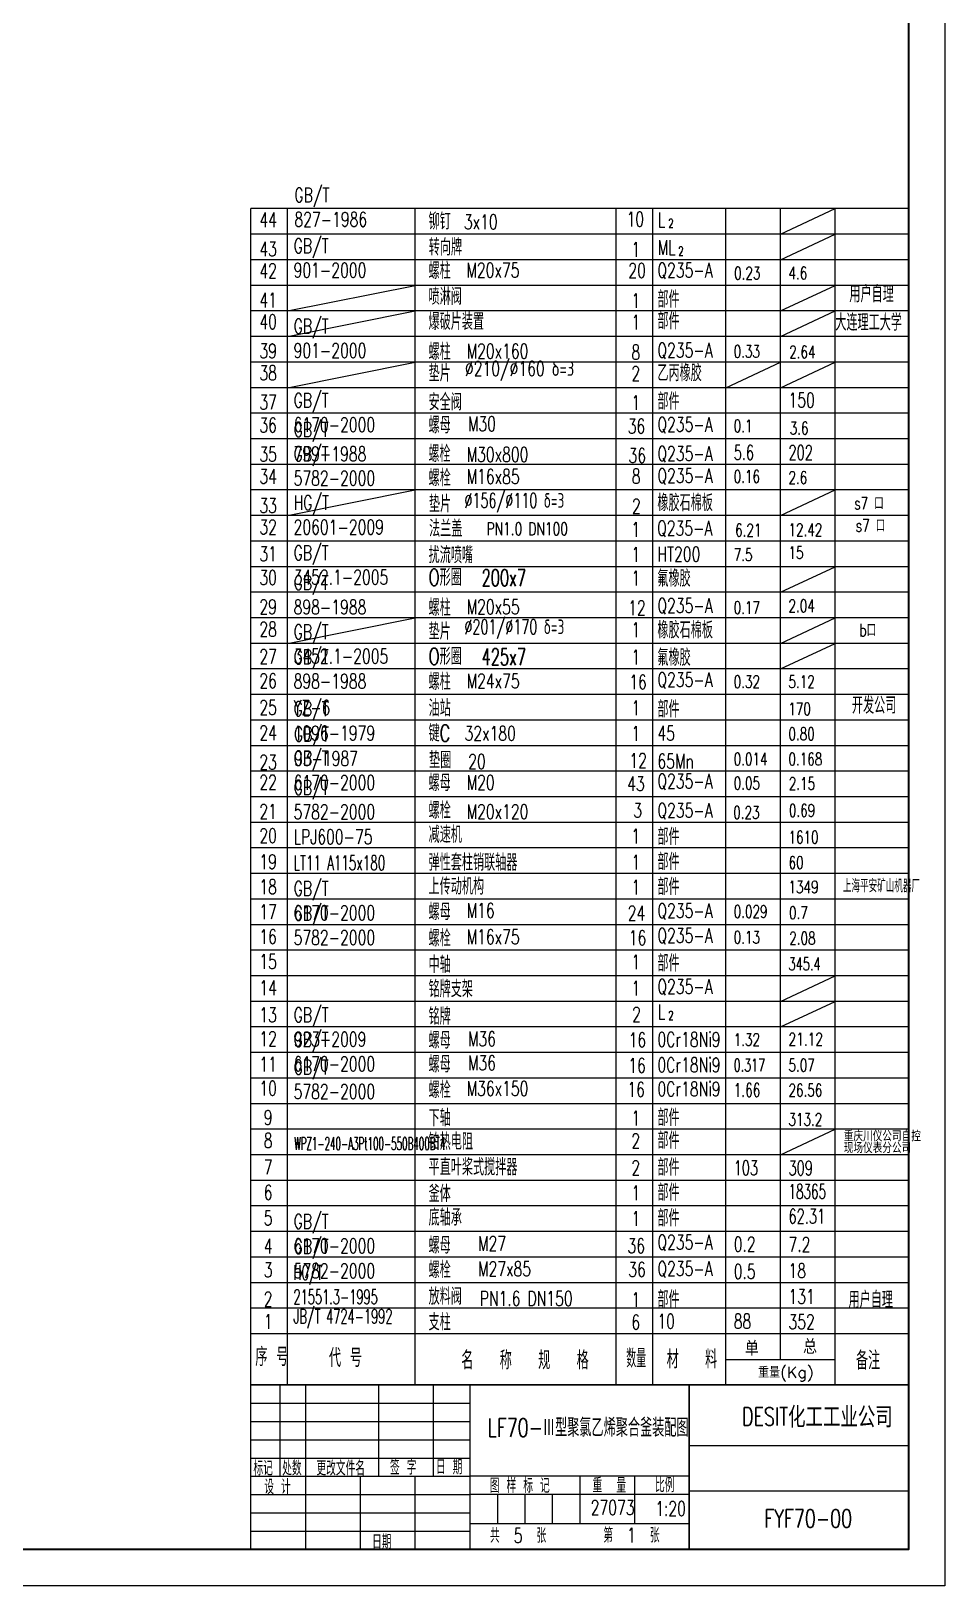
# Model space of a CAD drawing. Header units: millimetres. Extents: x -4 to 1185, y 4 to 845.
# Drawn here: x 934.6 to 1184.8, y 4.2 to 429.8 of the extents above; entities that cross this region are included whole.
import ezdxf

# ---------------------------------------------------------------- set-up
doc = ezdxf.new("R2010")
doc.units = ezdxf.units.MM
doc.header["$LTSCALE"] = 20
doc.linetypes.add('DIVIDE-S', pattern=[14.5, 10, -1.5, 0, -1.5, 0, -1.5])
doc.layers.get('0').update_dxf_attribs({"lineweight": 18})
for name, color, linetype, lineweight in [('A1', 4, 'Continuous', 18), ('剖面线层', 4, 'Continuous', 18), ('粗实线层', 7, 'Continuous', 35)]:
    doc.layers.add(name, color=color, linetype=linetype, lineweight=lineweight)
doc.styles.add('HZ', font='romand.shx', dxfattribs={"width": 0.7, "bigfont": 'hz.shx'})

msp = doc.modelspace()

# ---------------------------------------------------------------- linework, layer by layer
at = {"color": 4}
for p, q in [((994.8391, 59.1563), (994.8391, 73.1563)), ((1174.8452, 59.1563), (994.8391, 59.1563))]:
    msp.add_line(p, q, dxfattribs=at)
at = {"layer": 'A1', "color": 7, "linetype": 'Continuous'}
for p, q in [((1139.8391, 374.1563), (1154.8391, 381.1563)), ((1139.8391, 367.1563), (1154.8391, 374.1563)), ((1004.8391, 353.1563), (1039.8391, 360.1563)), ((1139.8391, 353.1563), (1154.8391, 360.1563)), ((1004.8391, 346.1563), (1039.8391, 353.1563)), ((1139.8391, 346.1563), (1154.8391, 353.1563)), ((1004.8391, 332.1563), (1039.8391, 339.1563)), ((1124.8391, 332.1563), (1139.8441, 339.1563)), ((1139.8391, 332.1563), (1154.8391, 339.1563)), ((1004.8391, 297.1563), (1039.8391, 304.1563)), ((1139.8391, 297.1563), (1154.8391, 304.1563)), ((1139.8391, 276.1563), (1154.8391, 283.1563)), ((1004.8391, 262.1563), (1039.8391, 269.1563)), ((1139.8391, 262.1563), (1154.8391, 269.1563)), ((1139.8391, 255.1563), (1154.8391, 262.1563)), ((1139.8391, 164.1563), (1154.8391, 171.1563)), ((1139.8391, 157.1563), (1154.8391, 164.1563)), ((1139.8391, 122.1563), (1154.8391, 129.1563))]:
    msp.add_line(p, q, dxfattribs=at)
at = {"layer": '剖面线层'}
for p, q in [((1174.8452, 381.1563), (994.8391, 381.1563)), ((994.8391, 73.1563), (994.8391, 381.1563)), ((1004.8391, 73.1563), (1004.8391, 381.1563)), ((1039.8391, 73.1563), (1039.8391, 381.1563)), ((1094.8391, 73.1563), (1094.8391, 381.1563)), ((1104.8391, 73.1563), (1104.8391, 381.1563)), ((1124.8391, 73.1563), (1124.8391, 381.1563)), ((1139.8391, 73.1563), (1139.8391, 381.1563)), ((1154.8391, 73.1563), (1154.8391, 381.1563)), ((1174.8452, 374.1563), (994.8391, 374.1563)), ((1174.8452, 367.1563), (994.8391, 367.1563)), ((1174.8452, 360.1563), (994.8391, 360.1563)), ((1174.8452, 360.1563), (994.8391, 360.1563)), ((1174.8452, 353.1563), (994.8391, 353.1563)), ((1174.8452, 346.1563), (994.8391, 346.1563)), ((1174.8452, 339.1563), (994.8391, 339.1563)), ((1174.8452, 332.1563), (994.8391, 332.1563)), ((1174.8452, 325.1563), (994.8391, 325.1563)), ((1174.8452, 318.1563), (994.8391, 318.1563)), ((1174.8452, 311.1563), (994.8391, 311.1563)), ((1174.8452, 304.1563), (994.8391, 304.1563)), ((1174.8452, 297.1563), (994.8391, 297.1563)), ((1174.8452, 290.1563), (994.8391, 290.1563)), ((1174.8452, 283.1563), (994.8391, 283.1563)), ((1174.8452, 276.1563), (994.8391, 276.1563)), ((1174.8452, 276.1563), (994.8391, 276.1563)), ((1174.8452, 269.1563), (994.8391, 269.1563)), ((1174.8452, 262.1563), (994.8391, 262.1563)), ((1174.8452, 255.1563), (994.8391, 255.1563)), ((1174.8452, 248.1563), (994.8391, 248.1563)), ((1174.8452, 241.1563), (994.8391, 241.1563)), ((1174.8452, 234.1563), (994.8391, 234.1563)), ((1174.8452, 227.1563), (994.8391, 227.1563)), ((1174.8452, 220.1563), (994.8391, 220.1563)), ((1174.8452, 213.1563), (994.8391, 213.1563)), ((1174.8452, 206.1563), (994.8391, 206.1563)), ((1174.8452, 199.1563), (994.8391, 199.1563)), ((1174.8452, 192.1563), (994.8391, 192.1563)), ((1174.8452, 192.1563), (994.8391, 192.1563)), ((1174.8452, 185.1563), (994.8391, 185.1563)), ((1174.8452, 178.1563), (994.8391, 178.1563)), ((1174.8452, 171.1563), (994.8391, 171.1563)), ((1174.8452, 164.1563), (994.8391, 164.1563)), ((1174.8452, 157.1563), (994.8391, 157.1563)), ((1174.8452, 150.1563), (994.8391, 150.1563)), ((1174.8452, 143.1563), (994.8391, 143.1563)), ((1174.8452, 136.1563), (994.8391, 136.1563)), ((1174.8452, 129.1563), (994.8391, 129.1563)), ((1174.8452, 122.1563), (994.8391, 122.1563)), ((1174.8452, 115.1563), (994.8391, 115.1563)), ((1174.8452, 108.1563), (994.8391, 108.1563)), ((1174.8452, 101.1563), (994.8391, 101.1563)), ((1174.8452, 94.1563), (994.8391, 94.1563)), ((1174.8452, 87.1563), (994.8391, 87.1563)), ((1174.8452, 80.1563), (994.8391, 80.1563)), ((1174.8452, 73.1563), (994.8391, 73.1563)), ((1004.8391, 59.1563), (1004.8391, 73.1563)), ((1039.8391, 59.1563), (1039.8391, 73.1563)), ((1094.8391, 59.1563), (1094.8391, 73.1563)), ((1104.8391, 59.1563), (1104.8391, 73.1563)), ((1124.8391, 59.1563), (1124.8391, 73.1563)), ((1139.8391, 66.1563), (1139.8391, 73.1563)), ((1154.8391, 59.1563), (1154.8391, 73.1563)), ((1124.8391, 66.1563), (1154.8391, 66.1563)), ((994.8452, 14.1548), (994.8452, 59.1548)), ((994.8452, 59.1548), (1174.8452, 59.1548)), ((1002.8452, 34.1548), (1002.8452, 59.1548)), ((1009.8452, 14.1548), (1009.8452, 59.1548)), ((1029.8452, 34.1548), (1029.8452, 59.1548)), ((1044.8452, 34.1548), (1044.8452, 59.1548)), ((1054.8452, 14.1548), (1054.8452, 59.1548)), ((1114.8452, 59.1563), (1114.8452, 14.1548)), ((1114.8452, 14.1548), (1114.8452, 59.1548)), ((994.8452, 54.1548), (1054.8452, 54.1548)), ((994.8452, 49.1548), (1054.8452, 49.1548)), ((994.8452, 44.1548), (1054.8452, 44.1548)), ((1114.8452, 45.1548), (1114.8452, 32.1548)), ((1114.8452, 42.5731), (1174.8452, 42.5731)), ((994.8452, 39.1548), (1054.8452, 39.1548)), ((994.8452, 34.1548), (1054.8452, 34.1548)), ((1024.8452, 14.1548), (1024.8452, 34.1548)), ((1039.8452, 14.1548), (1039.8452, 34.1548)), ((1114.8452, 34.1548), (1054.8452, 34.1548)), ((1084.8452, 34.1548), (1084.8452, 21.1548)), ((1099.8452, 34.1548), (1099.8452, 21.1548)), ((1114.8452, 30.2125), (1174.8452, 30.2125)), ((994.8452, 29.1548), (1054.8452, 29.1548)), ((1114.8452, 29.1548), (1054.8452, 29.1548)), ((1062.3452, 29.1548), (1062.3452, 21.1548)), ((1069.8452, 29.1548), (1069.8452, 21.1548)), ((1077.3452, 29.1548), (1077.3452, 21.1548)), ((994.8452, 24.1548), (1054.8452, 24.1548)), ((994.8452, 19.1548), (1054.8452, 19.1548)), ((1114.8452, 21.1548), (1054.8452, 21.1548))]:
    msp.add_line(p, q, dxfattribs=at)
msp.add_lwpolyline([(-4.1548, 4.1548), (-4.1548, 845.1548), (1184.8452, 845.1548), (1184.8452, 4.1548)], close=True, dxfattribs=at)
at = {"layer": '粗实线层'}
msp.add_lwpolyline([(20.8452, 14.1548), (20.8452, 835.1548), (1174.8452, 835.1548), (1174.8452, 14.1548)], close=True, dxfattribs=at)

# ---------------------------------------------------------------- texts
at = {"color": 7, "linetype": 'Continuous', "attachment_point": 7, "style": 'HZ'}
for s, insert, char_height, width in [('GB/T 827-1986', (1006.7328, 376.2257), 4.000136, 26.501383), ('铆钉', (1043.4749, 375.394), 4.57158, 9.120309), ('3x10', (1053.147, 375.5256), 4.00014, 9.600326), ('10', (1097.6769, 376.2753), 4.00014, 4.200144), ('L ', (1106.2146, 376.1145), 4.00014, 2.400082), ('2', (1109.1135, 375.9609), 2.4001, 1.260043), ('GB/T 901-2000', (1006.5181, 362.309), 4.000137, 26.073869), ('转向牌', (1043.5096, 368.3215), 4.57158, 13.760467), ('1', (1099.0009, 367.973), 4.0001, 1.200041), ('ML', (1106.1991, 368.5581), 4.00014, 5.100173), ('2', (1111.844, 368.3769), 2.4001, 1.260043), ('螺柱  ', (1043.4749, 361.8915), 4.57158, 9.000305), ('M20x75', (1053.8288, 362.3429), 4.00014, 17.10058), ('20', (1098.1635, 362.2391), 4.00014, 5.100173), ('Q235-A', (1106.1284, 361.9235), 4.00014, 16.500564), ('0.23', (1127.1307, 361.7865), 3.42869, 7.457396), ('4.6', (1142.0241, 361.8183), 3.42869, 5.143032), ('喷淋阀', (1043.4749, 354.8195), 4.57158, 13.400455), ('1', (1099.0009, 353.9746), 4.0001, 1.200041), ('部件', (1106.1284, 354.0588), 4.57158, 9.080308), ('用户自理', (1158.6832, 355.4752), 4.57158, 18.28062), ('GB/T 901-2000', (1006.5181, 340.3144), 4.000136, 26.355995), ('爆破片装置', (1043.4749, 347.9441), 4.57158, 23.680804), ('1', (1099.0009, 348.0669), 4.0001, 1.200041), ('部件', (1106.1284, 348.1512), 4.57158, 9.080308), ('大连理工大学', (1154.8391, 347.7305), 4.57158, 29.561003), ('螺柱  ', (1043.4749, 339.719), 4.57158, 9.000305), ('M20x160', (1053.8905, 340.1703), 4.00014, 19.500667), ('8', (1099.0177, 339.8863), 4.0001, 2.100072), ('Q235-A', (1106.1284, 340.0153), 4.00014, 16.500564), ('0.33', (1127.0187, 340.3806), 3.42869, 7.200244), ('2.64', (1142.215, 340.2057), 3.42869, 7.714547), ('垫片', (1043.4749, 333.8178), 4.57158, 8.800299), ('%%C210/%%C160 δ=3', (1053.4395, 334.0497), 4.000136, 39.204408), ('2', (1099.0009, 334.0497), 4.0001, 2.100071), ('乙丙橡胶 ', (1106.1284, 333.8788), 4.57158, 18.480627), ('GB/T 6170-2000', (1006.5181, 320.0275), 4.000137, 28.396365), ('安全阀', (1043.4749, 325.9266), 4.57158, 13.480457), ('1', (1099.0009, 326.0494), 4.0001, 1.200041), ('部件', (1106.1284, 326.1337), 4.57158, 9.080308), ('150', (1142.0187, 326.7612), 4.00014, 6.900234), ('螺母  ', (1043.4749, 319.6527), 4.57158, 9.000305), ('M30', (1054.2457, 320.2838), 4.00014, 8.400285), ('36', (1097.9919, 319.5994), 4.00014, 4.800164), ('Q235-A', (1106.1284, 319.7284), 4.00014, 16.500564), ('GB/T 799-1988', (1006.5181, 312.0272), 4.000136, 29.400998), ('0.1', (1127.0187, 319.9637), 3.42869, 4.371577), ('3.6', (1142.3581, 319.3564), 3.42869, 4.88588), ('GB/T 5782-2000', (1006.5181, 305.3653), 4.000136, 27.353741), ('螺栓', (1043.4142, 311.7852), 4.57158, 9.080308), ('M30x800', (1053.8905, 311.8831), 4.00014, 20.100687), ('36', (1098.2145, 311.5991), 4.00014, 4.800164), ('Q235-A', (1106.1284, 311.7281), 4.00014, 16.500564), ('{\\W0.65;5.6}', (1127.0187, 312.402), 4.000136, 5.293037), ('{\\W0.65;202}', (1142.0187, 312.402), 4.000136, 7.521684), ('螺栓', (1043.4749, 305.1807), 4.57158, 9.080308), ('M16x85', (1053.8905, 305.8367), 4.00014, 16.200554), ('8', (1099.1186, 305.9217), 4.0001, 2.100072), ('Q235-A', (1106.1284, 305.6817), 4.00014, 16.500564), ('0.16', (1127.0187, 306.1115), 3.42869, 6.943093), ('2.6', (1142.0187, 305.8192), 3.42869, 5.143032), ('垫片', (1043.5785, 298.0554), 4.57158, 8.800299), ('{\\W0.64;%%C156/%%C110 δ=3}', (1053.2854, 297.9593), 4.000136, 34.74685), ('橡胶石棉板', (1106.1284, 298.3176), 4.57158, 23.760806), ('s7 口', (1160.0114, 298.797), 3.42869, 10.410353), ('2', (1099.1687, 297.7327), 4.0001, 2.100071), ('法兰盖', (1043.6103, 291.3124), 4.57158, 13.84047), ('1', (1099.0009, 291.3201), 4.0001, 1.200041), ('Q235-A', (1106.0509, 291.3181), 4.00014, 16.50056), ('6.21', (1127.4169, 291.4541), 3.42869, 6.943093), ('12.42', (1142.0187, 291.5416), 3.42869, 8.043518), ('s7 口', (1160.4364, 292.7079), 3.42869, 10.410353), ('GB/T 3452.1-2005', (1006.5181, 278.2889), 4.000137, 30.194377), ('扰流喷嘴', (1043.4749, 284.0603), 4.57158, 18.440626), ('1', (1099.0009, 284.5237), 4.0001, 1.200041), ('HT200', (1106.1284, 284.6079), 4.00014, 14.100478), ('7.5', (1127.0187, 284.727), 3.42869, 4.88588), ('15', (1142.0187, 285.2875), 3.42869, 3.342971), ('GB/T 898-1988', (1006.5181, 270.1106), 4.000137, 26.012189), ('O形圈', (1043.4749, 277.9183), 4.57158, 12.548997), ('{\\W0.64;200x7}', (1058.0032, 277.8394), 4.571584, 14.420081), ('1', (1099.0009, 278.0411), 4.0001, 1.200041), ('氟橡胶 ', (1106.1284, 277.6519), 4.57158, 13.920472), ('螺柱  ', (1043.4749, 269.6932), 4.57158, 9.000305), ('M20x55', (1053.8905, 270.1445), 4.00014, 16.800574), ('12', (1098.1191, 269.8605), 4.00014, 4.200144), ('Q235-A', (1106.1284, 270.1251), 4.00014, 16.50056), ('0.17', (1127.0187, 270.2248), 3.42869, 6.943093), ('2.04', (1142.0187, 270.7162), 3.42869, 7.714547), ('垫片', (1043.4749, 263.1715), 4.57158, 8.800299), ('{\\W0.64;%%C201/%%C170 δ=3}', (1053.2854, 263.3703), 4.000137, 35.844038), ('橡胶石棉板', (1106.1284, 263.4967), 4.57158, 23.760806), ('GB/T 3452.1-2005', (1006.5181, 256.6532), 4.000137, 31.765969), ('1', (1099.0009, 263.886), 4.0001, 1.200041), ('b口', (1161.4321, 264.07), 3.42869, 5.524473), ('GB/T 898-1988', (1006.5181, 249.8312), 4.000137, 26.012189), ('O形圈', (1043.4749, 256.2826), 4.57158, 12.548997), ('{\\W0.64;425x7}', (1058.0032, 256.2037), 4.571584, 14.106601), ('1', (1099.0009, 256.4054), 4.0001, 1.200041), ('氟橡胶 ', (1106.1284, 256.0162), 4.57158, 13.920472), ('螺柱  ', (1043.4749, 249.4138), 4.57158, 9.000305), ('M24x75', (1053.8905, 249.8651), 4.00014, 17.100585), ('16', (1098.4054, 249.5811), 4.00014, 4.200144), ('Q235-A', (1106.1284, 249.8457), 4.00014, 16.50056), ('0.32', (1127.0187, 249.9454), 3.42869, 7.457396), ('5.12', (1142.0187, 249.9454), 3.42869, 6.685941), ('GB/T 1096-1979', (1006.5181, 235.6094), 4.000136, 27.660639), ('油站', (1043.4749, 242.1534), 4.57158, 8.640293), ('部件', (1106.1284, 241.8681), 4.57158, 9.080308), ('开发公司', (1159.3828, 242.9012), 4.57158, 18.080614), ('YZ-6', (1006.5181, 242.5752), 4.00014, 11.100377), ('1', (1099.0009, 242.4876), 4.0001, 1.200041), ('170', (1141.9685, 242.4958), 3.42869, 6.171638), ('GB/T 93-1987', (1006.6205, 228.6504), 4.000137, 23.595145), ('键C', (1043.4749, 235.2813), 4.57158, 7.040239), ('32x180', (1053.3279, 235.5313), 4.00014, 15.60053), ('1', (1099.0009, 235.5218), 4.0001, 1.200041), ('45', (1106.1284, 235.5683), 4.00014, 4.800163), ('0.80', (1142.0109, 235.668), 3.42869, 7.714547), ('GB/T 6170-2000', (1006.5181, 222.0603), 4.000137, 27.52526), ('垫圈 ', (1043.6182, 227.9218), 4.57158, 9.120309), (' 20 ', (1052.3984, 227.819), 4.00014, 8.700295), ('12', (1098.4471, 228.0607), 4.00014, 4.200143), ('65Mn ', (1106.1284, 227.9025), 4.00014, 12.00041), ('0.014', (1127.0187, 228.7777), 3.42869, 6.479458), ('0.168', (1142.0187, 228.7777), 3.42869, 9.514609), ('螺母 ', (1043.4749, 221.6989), 4.57158, 9.000305), ('M20 ', (1053.8904, 222.0988), 4.00014, 9.600326), ('43', (1097.8373, 221.763), 4.00014, 4.800163), ('Q235-A', (1106.1284, 222.0794), 4.00014, 16.50056), ('0.05', (1127.0187, 222.2051), 3.42869, 7.457396), ('GB/T 5782-2000', (1006.5181, 214.0646), 4.000137, 27.835539), ('2.15', (1142.1036, 222.0627), 3.42869, 6.685941), ('螺栓', (1043.491, 214.1813), 4.57158, 9.080308), ('M20x120', (1053.8904, 214.0985), 4.00014, 19.500662), (' 3', (1097.6074, 214.4634), 4.00014, 4.500153), ('Q235-A', (1106.1284, 214.0791), 4.00014, 16.50056), ('0.23', (1126.8921, 214.1402), 3.42869, 7.457396), ('0.69', (1142.1354, 214.7154), 3.42869, 7.714547), ('LPJ600-75', (1006.5181, 207.2295), 4.00014, 24.300825), ('减速机', (1043.4749, 207.5189), 4.57158, 13.800468), ('1', (1099.0009, 207.377), 4.0001, 1.200041), ('部件', (1106.1284, 206.949), 4.57158, 9.080308), ('1610', (1142.0187, 207.374), 3.42869, 7.971699), ('弹性套柱销联轴器', (1043.4749, 199.8662), 4.57158, 27.563313), ('部件', (1106.1284, 200.0823), 4.57158, 9.080308), ('{\\W0.6;LT11 A115x180}', (1006.5181, 200.1055), 4.000136, 27.772372), ('1', (1099.0009, 200.2531), 4.0001, 1.200041), ('60', (1142.04, 200.4342), 3.42869, 4.371577), ('GB/T 6170-2000', (1006.5181, 186.41), 4.000136, 27.663543), ('上传动机构', (1043.4749, 193.3714), 4.57158, 23.5608), ('1', (1099.0009, 193.4088), 4.0001, 1.200041), ('部件', (1106.1284, 193.238), 4.57158, 9.080308), ('1349', (1142.0187, 193.764), 3.42869, 8.486002), ('{\\W0.5;上海平安矿山机器厂}', (1156.9123, 193.9875), 3.610695, 24.327059), ('GB/T 5782-2000', (1006.5181, 179.6285), 4.000136, 28.330822), ('螺母  ', (1043.4749, 186.3928), 4.57158, 9.000305), ('M16 ', (1053.8904, 187.0657), 4.00014, 8.700295), ('24', (1098.0058, 186.3395), 4.00014, 5.100174), ('Q235-A', (1106.1284, 186.6041), 4.00014, 16.50056), ('0.029', (1127.0187, 187.037), 3.42869, 10.286063), ('0.7', (1142.1672, 186.7256), 3.42869, 5.143032), ('螺栓', (1043.4749, 179.1861), 4.57158, 9.080308), ('M16x75', (1053.8904, 179.8421), 4.00014, 16.20055), ('16', (1098.2921, 179.5581), 4.00014, 4.200144), ('Q235-A', (1106.1284, 179.8227), 4.00014, 16.50056), ('0.13', (1127.0187, 179.9918), 3.42869, 6.685941), ('2.08', (1142.2309, 179.7281), 3.42869, 7.714547), ('中轴', (1043.4749, 171.9469), 4.57158, 8.680295), ('1', (1099.0009, 172.9344), 4.0001, 1.200041), ('部件', (1106.1284, 172.3349), 4.57158, 9.080308), ('{\\W0.65;345.4}', (1142.04, 172.667), 3.500119, 9.262814), ('铭牌支架', (1043.4749, 165.2835), 4.57158, 18.440626), ('1', (1099.0009, 165.7469), 4.0001, 1.200041), ('Q235-A', (1106.1284, 165.8312), 4.00014, 16.50056), ('GB/T 923-2009', (1006.5181, 151.784), 4.000136, 25.867828), ('铭牌', (1043.4749, 157.7943), 4.57158, 8.960304), ('2', (1099.1986, 158.5732), 4.0001, 2.100072), ('L ', (1106.2199, 159.2621), 4.00014, 2.400082), ('2', (1109.1188, 159.1085), 2.4001, 1.260043), ('GB/T 6170-2000', (1006.5181, 145.0573), 4.000137, 29.548657), ('螺母', (1043.4749, 151.2409), 4.57158, 8.880301), ('M36', (1054.2457, 151.8708), 4.00014, 8.400285), ('16', (1098.2444, 151.6129), 4.00014, 4.200144), ('0Cr18Ni9', (1106.1284, 151.7419), 4.00014, 19.500667), ('1.32', (1127.0187, 151.9765), 3.42869, 6.685941), ('21.12', (1142.0187, 152.061), 3.50012, 8.925303), ('螺母  ', (1043.4749, 144.6825), 4.57158, 9.000305), ('M36', (1054.2457, 145.3136), 4.00014, 8.400285), ('GB/T 5782-2000', (1006.5181, 137.4649), 4.000136, 29.360984), ('16', (1098.1489, 144.6292), 4.00014, 4.200144), ('0Cr18Ni9', (1106.1284, 144.7582), 4.00014, 19.500667), ('{\\W0.65;0.317}', (1127.0187, 144.9935), 3.428688, 8.59621), ('5.07', (1142.0187, 144.9935), 3.42869, 7.457396), ('螺栓', (1043.4749, 137.6763), 4.57158, 9.080308), ('M36x150', (1053.8905, 138.3323), 4.00014, 18.900646), ('16', (1097.9104, 138.0483), 4.00014, 4.200144), ('0Cr18Ni9', (1106.1284, 138.1773), 4.00014, 19.500667), ('{\\W0.65;1.66}', (1127.0187, 138.0025), 3.750127, 7.051579), ('26.56', (1142.0187, 138.13), 3.42869, 10.028912), ('下轴', (1043.4749, 129.9964), 4.57158, 8.920303), ('1', (1099.0009, 130.2283), 4.0001, 1.200041), ('部件', (1106.1284, 130.0575), 4.57158, 9.080308), ('313.2', (1142.0187, 130.1297), 3.42869, 9.000305), ('铂热电阻', (1043.4749, 123.5011), 4.57158, 18.520628), ('2', (1099.0009, 123.9645), 4.0001, 2.100071), ('部件', (1106.1284, 123.7936), 4.57158, 9.080308), ('重庆川仪公司自控', (1157.1515, 125.8179), 2.90047, 23.957904), ('现场仪表分公司', (1157.1515, 122.6135), 2.90047, 20.785512), ('平直叶桨式搅拌器', (1043.4749, 116.5046), 4.57158, 37.961288), ('2', (1099.0009, 116.6293), 4.0001, 1.800061), ('部件', (1106.1284, 116.4584), 4.57158, 9.080308), ('{\\W0.65;103}', (1126.9995, 116.5695), 4.000136, 6.40736), ('{\\W0.65;309}', (1142.0187, 116.5403), 4.000136, 7.243103), ('釜体', (1043.4749, 109.2115), 4.57158, 9.44032), ('1', (1099.0009, 109.7319), 4.0001, 1.200041), ('部件', (1106.1284, 109.561), 4.57158, 9.080308), ('{\\W0.6;18365}', (1142.0187, 110.1403), 4.000136, 10.800367), ('GB/T 6170-2000', (1006.5181, 95.2705), 4.000137, 28.402482), ('底轴承', (1043.4749, 102.7094), 4.57158, 13.960474), ('1', (1099.0009, 102.7105), 4.0001, 1.200041), ('部件', (1106.1284, 102.5397), 4.57158, 9.080308), ('{\\W0.65;62.31}', (1142.0187, 103.3331), 4.000136, 10.028912), ('GB/T 5782-2000', (1006.5181, 88.3793), 4.000136, 30.529434), ('螺母  ', (1043.4749, 95.1285), 4.57158, 9.000305), ('M27', (1057.0133, 95.9155), 4.00014, 8.700295), ('36', (1097.9342, 95.2675), 4.00014, 4.800163), ('Q235-A', (1106.1284, 95.8658), 4.00014, 16.500564), ('0.2', (1127.0187, 95.6737), 4.00014, 6.000204), ('7.2', (1142.0187, 95.6387), 4.00014, 6.000204), ('{\\W0.57;HG/T 21551.3-1995}', (1006.4992, 81.2547), 4.000136, 29.559575), ('螺栓  ', (1043.4749, 88.3952), 4.57158, 9.160311), ('M27x85', (1057.0133, 88.9507), 4.00014, 17.10058), ('36', (1098.1489, 88.7674), 4.00014, 4.800163), ('Q235-A', (1106.1284, 88.6212), 4.00014, 16.500564), ('0.5', (1127.0187, 88.2377), 4.00014, 5.700194), ('18', (1142.0187, 88.4461), 4.00014, 4.200144), ('放料阀', (1043.491, 81.1025), 4.57158, 13.56046), ('部件', (1106.1284, 80.3449), 4.57158, 9.080308), ('131', (1142.0187, 81.3487), 4.00014, 6.000205), ('用户自理', (1158.4567, 80.1794), 4.57158, 18.28062), ('PN1.6 DN150', (1057.4832, 80.8408), 4.000136, 27.600937), ('1', (1099.0009, 80.5158), 4.0001, 1.200041), ('{\\W0.57;JB/T 4724-1992}', (1006.5181, 74.6068), 4.000136, 29.559575), ('支柱', (1043.4749, 74.0758), 4.57158, 9.080308), ('6', (1099.0009, 74.3525), 4.0001, 2.100071), ('10', (1106.1284, 74.5882), 4.00014, 25.500866), ('88', (1127.0187, 74.5914), 4.00014, 7.200245), ('352', (1142.0187, 74.4512), 4.00014, 10.200349), ('27073', (1087.8633, 23.6035), 4.00014, 13.800469), ('1:20', (1105.5201, 23.3202), 4.00014, 8.100275)]:
    msp.add_mtext(s, dxfattribs=dict(at, insert=insert, char_height=char_height, width=width))
at = {"color": 2, "attachment_point": 7, "style": 'HZ'}
for s, insert, char_height, width in [('序 号', (996.0423, 64.3356), 5, 13.30625), ('代 号', (1016.1953, 64.07), 5, 21.533925), ('名   称   规   格', (1052.4281, 63.4325), 5, 38.782938), ('{\\W0.471468;数量}', (1097.6129, 63.9106), 5, 6.747886), ('材   料', (1108.6633, 63.6981), 5, 20.1875), ('{\\W1;单}', (1130.0914, 67.1337), 4, 5.65), ('{\\W1;总}', (1146.0296, 67.6295), 4, 4.9), ('备注', (1160.4802, 63.3793), 5, 10.85), ('{\\W1.05436;重量(Kg)}', (1133.704, 60.1209), 3, 17.865754)]:
    msp.add_mtext(s, dxfattribs=dict(at, insert=insert, char_height=char_height, width=width))
at = {"color": 2, "linetype": 'Continuous', "char_height": 4.00014, "attachment_point": 7, "style": 'HZ'}
for s, insert, width in [('标记', (995.5203, 34.3488), 8.155277), ('处数', (1003.4012, 34.3488), 8.015272), ('更改文件名', (1012.7712, 34.3488), 17.073997), (' 签 字', (1030.9939, 34.6063), 13.625462), (' 日 期', (1043.5556, 34.6793), 13.625462), ('图 样 标 记', (1060.2478, 29.6207), 24.16582), ('重  量', (1088.3817, 29.6718), 13.310452), ('比例', (1105.4814, 29.7663), 7.525255), ('设 计', (998.4884, 29.2565), 10.645361), ('日期', (1028.0134, 14.1937), 7.000238), ('共  5  张', (1060.2932, 15.9235), 29.476), ('第  1  张', (1091.3234, 16.0101), 29.440999)]:
    msp.add_mtext(s, dxfattribs=dict(at, insert=insert, width=width))
at = {"layer": 'A1', "color": 0, "linetype": 'Continuous', "attachment_point": 8, "style": 'HZ'}
for s, insert, char_height, width in [('44', (999.5433, 376.1145), 4.00014, 5.100173), ('43', (999.5433, 368.1143), 4.00014, 4.800163), ('42', (999.5433, 362.1161), 4.00014, 5.100173), ('41', (999.5433, 354.1158), 4.00014, 4.200143), ('40', (999.5433, 348.2081), 4.00014, 5.100173), ('39', (999.5433, 340.2078), 4.00014, 4.800163), ('38', (999.5433, 334.1909), 4.00014, 4.800163), ('37', (999.5433, 326.1907), 4.00014, 4.800163), ('36', (999.5433, 319.9209), 4.00014, 4.800163), ('35', (999.5433, 311.9207), 4.00014, 4.500153), ('34', (999.5433, 305.8742), 4.00014, 4.800163), ('33', (999.5433, 297.874), 4.00014, 4.500153), ('32', (999.5433, 292.0056), 4.00014, 4.800163), ('31', (999.5433, 284.6649), 4.00014, 3.900132), ('30', (999.5433, 278.1823), 4.00014, 4.800163), ('29', (999.5433, 270.1821), 4.00014, 5.100173), ('28', (999.5433, 264.0272), 4.00014, 5.100173), ('27', (999.5433, 256.5466), 4.00014, 5.100173), ('26', (999.5433, 249.9026), 4.00014, 5.100173), ('25', (999.5433, 242.6288), 4.00014, 4.800163), ('24', (999.5433, 235.663), 4.00014, 5.100173), ('23', (999.5433, 227.6627), 4.00014, 4.800163), ('22', (999.5433, 222.1363), 4.00014, 5.100173), ('21', (999.5433, 214.136), 4.00014, 4.200143), ('20', (999.5433, 207.5183), 4.00014, 5.100173), ('19', (999.5433, 200.3944), 4.00014, 4.200143), ('18', (999.5433, 193.5501), 4.00014, 4.200143), ('17', (999.5433, 186.6611), 4.00014, 4.200143), ('16', (999.5433, 179.8796), 4.00014, 4.200143), ('15', (999.5433, 173.0757), 4.00014, 3.900132), ('14', (999.5433, 165.8881), 4.00014, 4.200143), ('13', (999.5433, 158.4878), 4.00014, 3.900132), ('12', (999.5433, 151.9344), 4.00014, 4.200143), ('11', (999.5433, 144.9508), 4.00014, 3.300112), ('10', (999.5433, 138.3698), 4.00014, 4.200143), ('9', (999.5433, 130.3696), 4.0001, 2.100071), ('8', (999.5433, 124.1057), 4.0001, 2.100071), ('7', (999.5433, 116.7705), 4.0001, 2.100071), ('6', (999.5433, 109.8731), 4.0001, 2.100071), ('5', (999.5433, 102.8518), 4.0001, 1.800061), ('4', (999.5433, 95.1574), 4.0001, 2.100071), ('3', (999.5433, 88.6573), 4.0001, 1.800061), ('2', (999.5433, 80.657), 4.0001, 2.100071), ('1', (999.5433, 74.4937), 4.0001, 1.200041)]:
    msp.add_mtext(s, dxfattribs=dict(at, insert=insert, char_height=char_height, width=width))
at = {"layer": 'A1', "color": 7, "linetype": 'Continuous', "attachment_point": 7, "style": 'HZ'}
for s, insert, char_height, width in [('HG/T 20601-2009', (1006.5181, 292.0056), 4.000136, 30.694836), ('PN1.0 DN100', (1059.3566, 291.7577), 3.500119, 24.413328), ('{\\W0.5;WPZ1-240-A3Pt100-550B400BT4}', (1006.6742, 123.4859), 3.5, 32.125)]:
    msp.add_mtext(s, dxfattribs=dict(at, insert=insert, char_height=char_height, width=width))
at = {"layer": 'A1', "color": 7, "linetype": 'DIVIDE-S', "char_height": 5, "attachment_point": 7, "style": 'HZ'}
for s, insert, width in [('DESIT{\\fSimSun|b0|i0|c134|p2;化工工业公司}', (1129.3106, 47.4869), 46.610675), ('LF70-Ⅲ型聚氯乙烯聚合釜装配图', (1059.6196, 44.9267), 53.010897), ('FYF70-00', (1135.4098, 20.1017), 28.013451)]:
    msp.add_mtext(s, dxfattribs=dict(at, insert=insert, width=width))

doc.saveas('drawing.dxf')
